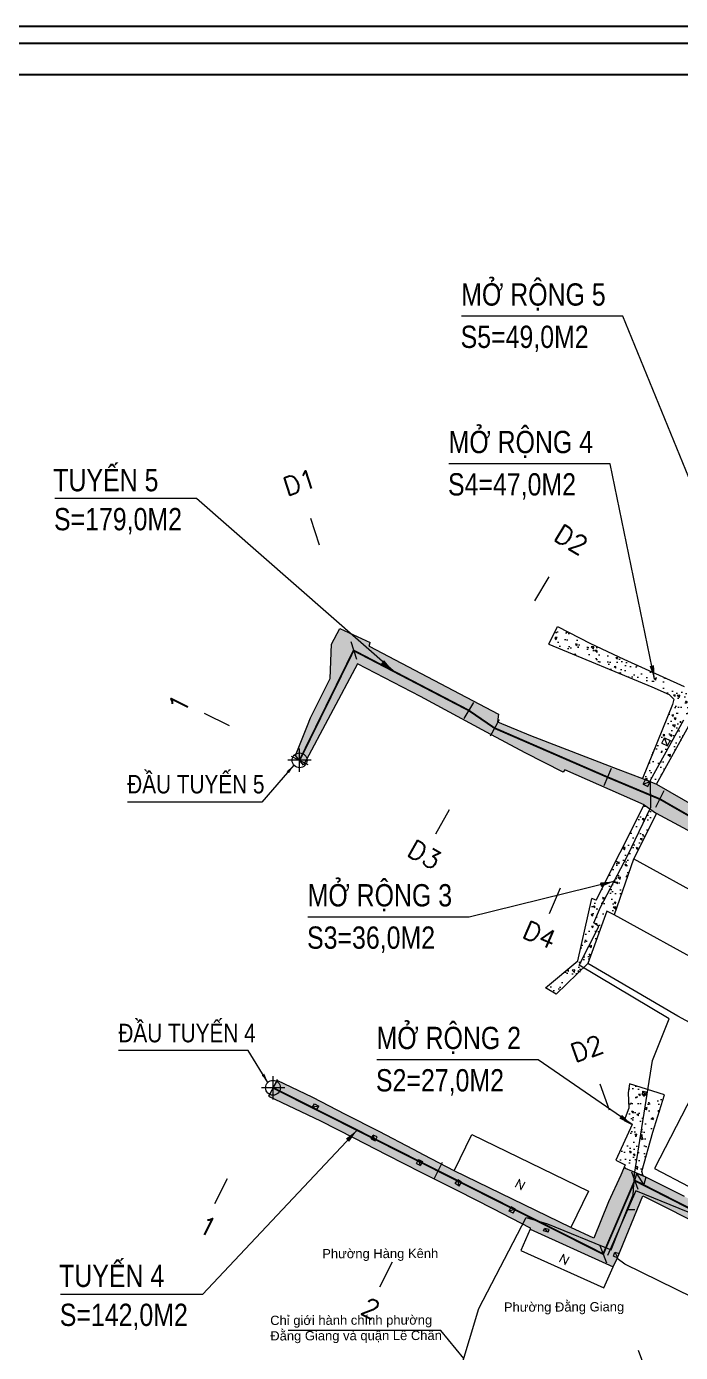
# Model space of a CAD drawing. Header units: metres. Extents: x 598023 to 599449, y 2304619 to 2304947.
# Drawn here: x 598640.8 to 598711.2, y 2304804.3 to 2304947.1 of the extents above; entities that cross this region are included whole.
import ezdxf

# ---------------------------------------------------------------- set-up
doc = ezdxf.new("R2010")
doc.units = ezdxf.units.M
doc.header["$MEASUREMENT"] = 0
doc.linetypes.add('CENTERX2', pattern=[4, 2.5, -0.5, 0.5, -0.5])
doc.linetypes.add('HIDDEN', pattern=[0.375, 0.25, -0.125])
for name, color, linetype in [('duong', 3, 'Continuous'), ('ga', 5, 'Continuous'), ('GHI CHU', 7, 'Continuous'), ('KHUNGTEN', 5, 'Continuous'), ('pntelev', 2, 'Continuous'), ('thep', 2, 'Continuous'), ('tram', 6, 'Continuous'), ('TUYEN', 7, 'Continuous')]:
    doc.layers.add(name, color=color, linetype=linetype)
for name, color, linetype, lineweight in [('LC Dim', 8, 'Continuous', 18), ('LC Hatch', 252, 'Continuous', 9), ('LC Khac', 4, 'Continuous', 9), ('LC MANH DUT', 35, 'HIDDEN', 5), ('LC Text2', 7, 'Continuous', 25), ('Level 10', 7, 'Continuous', 0), ('Level 46', 7, 'Continuous', 0)]:
    doc.layers.add(name, color=color, linetype=linetype, lineweight=lineweight)
doc.styles.add('ghi chu', font='arial.ttf')
doc.styles.add('Legend', font='calibri.ttf')
doc.styles.add('T2', font='', dxfattribs={"width": 0.8})
doc.styles.add('TENCOC', font='Vnromanc.shx')
doc.styles.get('T2').set_extended_font_data('.VnArialH')
doc.dimstyles.get("Standard").update_dxf_attribs({"dimtxt": 0.18, "dimasz": 0.18, "dimexe": 0.18, "dimexo": 0.0625, "dimgap": 0.09, "dimtad": 0, "dimtih": 1, "dimtoh": 1, "dimdec": 4, "dimzin": 0, "dimdsep": 46, "dimtxsty": 'Standard', "dimcen": 0.09, "dimadec": 0, "dimazin": 0, "dimtfac": 1, "dimtdec": 4, "dimtofl": 0, "dimtmove": 0, "dimatfit": 3, "dimfxl": 1, "dimtolj": 1, "dimtzin": 0, "dimarcsym": 0})
pattern_1 = [(140, (598794.324, 2304714.6822), (0.188256, 2.15178), [0.225, -2.475]), (85, (598794.324, 2304714.6822), (-2.256576, -0.416254), [0.18, -1.98]), (190.4514, (598794.3397, 2304714.8616), (-2.06832, 1.735527), [0.19122, -2.103426]), (136.1842, (598793.724, 2304714.6822), (0.496558, 3.201724), [0.3375, -3.7125]), (186.6356, (598793.7653, 2304714.949), (-2.922356, 2.803986), [0.28683, -3.15514]), (81.1842, (598793.724, 2304714.6822), (-2.922356, 2.803986), [0.27, -2.97]), (111, (598793.874, 2304714.9822), (1.207857, 1.790721), [0.225, -2.475]), (56, (598793.874, 2304714.9822), (-2.17545, 0.729946), [0.18, -1.98]), (161.4514, (598793.9746, 2304715.1315), (-0.967593, 2.520667), [0.19122, -2.103426]), (127.5, (598794.324, 2304714.68224), (-0.9986816, 0.0364796), [0, -1.956, 0, -2.01, 0, -1.9875]), (97.5, (598794.324, 2304714.6822), (-1.183235, 0.7892086), [0, -1.146, 0, -1.911, 0, -0.7575]), (57.5, (598794.324, 2304714.01324), (0.0676646, 1.6014673), [0, -0.75, 0, -2.34, 0, -3.105]), (47.5, (598794.324, 2304713.7132), (-0.300315, 1.7495585), [0, -0.975, 0, -1.554, 0, -2.205])]

# ---------------------------------------------------------------- blocks, each defined once
blk = doc.blocks.new('a2')
at = {"layer": 'Defpoints', "flags": 128}
blk.add_lwpolyline([(297, 102.507), (0, 102.507), (0, -102.507), (297, -102.507)], close=True, dxfattribs=at)
at = {"layer": 'KHUNGTEN'}
blk.add_lwpolyline([(295.885, -100.496), (10, -100.496), (10, 101.392), (295.885, 101.392)], close=True, dxfattribs=at)
at = {"layer": 'thep'}
blk.add_lwpolyline([(293.77, -98.381), (12.115, -98.381), (12.115, 99.277), (293.77, 99.277)], close=True, dxfattribs=at)
blk = doc.blocks.new('bu lon')
at = {"layer": 'LC Khac', "color": 9}
for p, q in [((0.786, 0), (-0.786, 0)), ((0, -0.786), (0, 0.786))]:
    blk.add_line(p, q, dxfattribs=at)
at = {"layer": 'LC Khac', "color": 7}
blk.add_circle((0, 0), 0.5, dxfattribs=at)
blk = doc.blocks.new('MM')
at = {"layer": 'LC Khac', "xscale": 2.289702860291335, "yscale": 2.289702860291335, "zscale": 2.289702860291335}
blk.add_blockref('bu lon', (0, 0), dxfattribs=at)
blk = doc.blocks.new('COCTRENTUYEN')
at = {"layer": 'TUYEN', "color": 5, "lineweight": 0}
for p, q in [((-7.65, 250.49), (-6.71, 247.64)), ((18.04, 244.18), (16.5, 241.61)), ((-19.1, 229.48), (-16.41, 228.15)), ((7.29, 219.08), (5.84, 216.46)), ((19.26, 210.64), (18.08, 207.89))]:
    blk.add_line(p, q, dxfattribs=at)
at = {"layer": 'TUYEN', "color": 2, "lineweight": 0}
for p, q in [((-3.3, 237.2), (-2.68, 235.3)), ((9.92, 230.64), (8.89, 228.93)), ((12.67, 228.76), (11.7, 227.01)), ((-9.71, 224.86), (-7.92, 223.97)), ((24.76, 223.52), (23.97, 221.68)), ((30.43, 221.14), (29.54, 219.34)), ((-11.22, 190.04), (-12.12, 188.25)), ((23.51, 189.58), (24.53, 186.76)), ((6.56, 181.08), (5.66, 179.29)), ((26.95, 180.09), (27.63, 178.21)), ((-16.62, 179.32), (-17.97, 176.64)), ((23.54, 172.17), (24.23, 170.29)), ((1.16, 170.36), (-0.19, 167.68)), ((27.65, 160.89), (28.68, 158.07))]:
    blk.add_line(p, q, dxfattribs=at)
at = {"layer": 'TUYEN', "color": 1, "linetype": 'CENTERX2', "lineweight": 40, "const_width": 0.2}
for points in [[(-8.81, 224.42), (-2.99, 236.25), (9.41, 229.79), (12.18, 227.89), (24.36, 222.6), (29.99, 220.24), (44.43, 211.96), (46.25, 211.12), (49.33, 210.23), (57.8, 204.52)], [(-11.67, 189.14), (23.89, 171.23), (27.29, 179.15), (45.01, 170.14)]]:
    blk.add_lwpolyline(points, dxfattribs=at)
at = {"layer": 'LC MANH DUT', "xscale": 0.6987324145411622, "yscale": 0.6987324145411622, "zscale": 0.6987324145411622, "rotation": 359.999216292062}
for p in [(-8.81, 224.42), (-11.67, 189.14)]:
    blk.add_blockref('MM', p, dxfattribs=at)
at = {"layer": 'LC Text2', "style": 'T2', "width": 0.8}
for s, p in [('®Çu tuyÕn 5', (-27.37, 220.85, 0)), ('®Çu tuyÕn 4', (-28.32, 194.04, 0))]:
    blk.add_text(s, height=2, rotation=0.0008, dxfattribs=at).set_placement(p)
at = {"layer": 'TUYEN', "color": 5, "lineweight": 0, "style": 'TENCOC'}
for s, rotation, p in [('D1', 18.1191, (-10.17, 252.85)), ('D2', 329.0354, (18.42, 248.23)), ('1', 63.7887, (-21.27, 229.33)), ('D3', 331.0813, (2.61, 214.24)), ('D4', 336.886, (15.04, 205.38))]:
    blk.add_text(s, height=2, rotation=rotation, dxfattribs=at).set_placement(p)
at = {"layer": 'TUYEN', "color": 2, "lineweight": 0, "style": 'TENCOC'}
for s, rotation, p in [('D2', 19.9039, (20.82, 191.83)), ('1', 333.2602, (-19.93, 173.71)), ('2', 333.2602, (-2.36, 164.86))]:
    blk.add_text(s, height=2, rotation=rotation, dxfattribs=at).set_placement(p)
at = {"layer": 'LC Dim', "lineweight": 0}
for points in [[(-9.42, 223.89), (-12.88, 219.92), (-27.35, 219.92)], [(-12.22, 189.72), (-14.36, 193.16), (-28.3, 193.16)]]:
    blk.add_leader(points, dimstyle='Standard', override={"dimasz": 1, "dimgap": 0.09, "dimtad": 0, "dimdsep": 0, "dimtix": 1, "dimlwd": 0, "dimlwe": 0}, dxfattribs=at)

msp = doc.modelspace()

# ---------------------------------------------------------------- hatches: boundary and pattern name
at = {"layer": 'LC Hatch', "linetype": 'Continuous', "lineweight": 0}
h = msp.add_hatch(dxfattribs=at)
h.set_pattern_fill('AR-CONC', color=256, scale=0.3, angle=90)
h.set_pattern_definition(pattern_1)
h.paths.add_polyline_path([(598708.649, 2304865.523), (598707.141, 2304866.137), (598704.497, 2304867.137), (598695.097, 2304870.759), (598691.551, 2304872.229), (598691.655, 2304873.049), (598677.711, 2304880.38), (598677.834, 2304880.772), (598674.573, 2304882.275), (598673.654, 2304880.597), (598673.523, 2304876.904), (598671.382, 2304872.668), (598671.074, 2304871.836), (598669.795, 2304868.595), (598670.641, 2304867.576), (598676.448, 2304878.46), (598683.239, 2304874.95), (598690.355, 2304871.125), (598694.527, 2304868.904), (598698.596, 2304866.795), (598698.787, 2304867.053), (598707.332, 2304863.287), (598708.655, 2304862.346), (598726.743, 2304852.667), (598727.041, 2304853.189), (598731.79, 2304850.505), (598731.568, 2304850.115), (598734.894, 2304848.293), (598736.017, 2304847.534), (598737.644, 2304848.838), (598737.192, 2304849.016), (598725.097, 2304855.979), (598725.101, 2304855.986)])
h = msp.add_hatch(dxfattribs=at)
h.set_pattern_fill('AR-CONC', color=256, scale=0.3, angle=90)
h.set_pattern_definition(pattern_1)
h.paths.add_polyline_path([(598713.218, 2304875.127), (598711.64, 2304876.026), (598705.158, 2304878.991), (598701.543, 2304880.673), (598698.019, 2304882.497), (598697.068, 2304880.58), (598708.143, 2304876.012), (598710.02, 2304875.182), (598710.541, 2304874.671), (598710.4, 2304874.092), (598707.141, 2304866.137), (598708.649, 2304865.523), (598712.145, 2304871.783), (598711.786, 2304872.35)], flags=17)
h = msp.add_hatch(dxfattribs=at)
h.set_pattern_fill('AR-CONC', color=256, scale=0.3, angle=90)
h.set_pattern_definition(pattern_1)
h.paths.add_polyline_path([(598706.179, 2304857.453), (598708.655, 2304862.346), (598707.332, 2304863.287), (598702.153, 2304853.02), (598701.689, 2304853.207), (598700.204, 2304846.483), (598696.697, 2304843.585), (598697.861, 2304842.885), (598701.274, 2304846.2), (598703.3, 2304851.852), (598704.095, 2304851.429)], flags=17)
h = msp.add_hatch(dxfattribs=at)
h.set_pattern_fill('AR-CONC', color=256, scale=0.3, angle=90)
h.set_pattern_definition(pattern_1)
h.paths.add_polyline_path([(598707.205, 2304821.187), (598722.095, 2304813.679), (598724.066, 2304812.726), (598724.212, 2304812.572), (598724.343, 2304812.23), (598724.668, 2304811.994), (598724.929, 2304811.794), (598725, 2304815.335), (598724.517, 2304814.805), (598718.378, 2304817.716), (598711.681, 2304821.087), (598707.231, 2304823.318), (598705.15, 2304824.203), (598704.807, 2304823.397), (598703.491, 2304820.516), (598701.922, 2304816.606), (598699.435, 2304817.776), (598686.887, 2304823.866), (598683.65, 2304825.548), (598682.507, 2304826.166), (598678.794, 2304828.118), (598675.18, 2304829.938), (598671.633, 2304831.783), (598667.81, 2304833.614), (598666.869, 2304831.926), (598672.492, 2304829.265), (598676.062, 2304827.428), (598679.632, 2304825.587), (598683.272, 2304823.738), (598687.236, 2304821.736), (598691.033, 2304819.82), (598695.07, 2304817.74), (598695.068, 2304817.571), (598704.011, 2304813.533), (598704.411, 2304814.422)])
h = msp.add_hatch(dxfattribs=at)
h.set_pattern_fill('AR-CONC', color=256, scale=0.3, angle=90)
h.set_pattern_definition(pattern_1)
h.paths.add_polyline_path([(598708.28, 2304828.026), (598709.527, 2304832.038), (598705.762, 2304833.251), (598705.607, 2304832.25), (598705.682, 2304830.612), (598705.193, 2304829.303), (598706.033, 2304828.846), (598704.288, 2304825.028), (598705.286, 2304824.522), (598705.15, 2304824.203), (598707.231, 2304823.318), (598707.076, 2304823.795)], flags=17)

# ---------------------------------------------------------------- linework, layer by layer
at = {"layer": 'duong', "color": 4, "linetype": 'Continuous', "lineweight": 0}
for p, q in [((598673.654, 2304880.597), (598674.573, 2304882.275)), ((598674.573, 2304882.275), (598677.834, 2304880.772)), ((598697.068, 2304880.58), (598698.019, 2304882.497)), ((598698.019, 2304882.497), (598701.543, 2304880.673)), ((598673.523, 2304876.904), (598673.654, 2304880.597)), ((598677.711, 2304880.38), (598691.655, 2304873.049)), ((598697.068, 2304880.58), (598708.143, 2304876.012)), ((598701.543, 2304880.673), (598705.158, 2304878.991)), ((598676.448, 2304878.46), (598670.641, 2304867.576)), ((598683.239, 2304874.95), (598676.448, 2304878.46)), ((598705.158, 2304878.991), (598711.64, 2304876.026)), ((598671.382, 2304872.668), (598673.523, 2304876.904)), ((598708.143, 2304876.012), (598710.02, 2304875.182)), ((598690.355, 2304871.125), (598683.239, 2304874.95)), ((598710.4, 2304874.092), (598707.141, 2304866.137)), ((598710.02, 2304875.182), (598710.541, 2304874.671)), ((598710.541, 2304874.671), (598710.4, 2304874.092)), ((598671.074, 2304871.836), (598671.382, 2304872.668)), ((598691.655, 2304873.049), (598691.551, 2304872.229)), ((598669.795, 2304868.595), (598671.074, 2304871.836)), ((598691.551, 2304872.229), (598695.097, 2304870.759)), ((598708.649, 2304865.523), (598712.145, 2304871.783)), ((598694.527, 2304868.904), (598690.355, 2304871.125)), ((598695.097, 2304870.759), (598704.497, 2304867.137)), ((598670.641, 2304867.576), (598669.795, 2304868.595)), ((598698.596, 2304866.795), (598694.527, 2304868.904)), ((598698.787, 2304867.053), (598698.596, 2304866.795)), ((598707.332, 2304863.287), (598698.787, 2304867.053)), ((598704.497, 2304867.137), (598707.141, 2304866.137)), ((598708.649, 2304865.523), (598725.101, 2304855.986)), ((598702.153, 2304853.019), (598707.332, 2304863.287)), ((598708.655, 2304862.346), (598706.179, 2304857.453)), ((598726.743, 2304852.667), (598708.655, 2304862.346)), ((598706.179, 2304857.453), (598704.095, 2304851.429)), ((598700.204, 2304846.483), (598701.689, 2304853.207)), ((598702.15, 2304853.021), (598701.689, 2304853.207)), ((598703.3, 2304851.852), (598701.274, 2304846.2)), ((598704.095, 2304851.429), (598703.3, 2304851.852)), ((598696.697, 2304843.585), (598700.204, 2304846.483)), ((598701.274, 2304846.2), (598697.861, 2304842.885)), ((598697.861, 2304842.885), (598696.697, 2304843.585)), ((598667.81, 2304833.614), (598666.869, 2304831.926)), ((598671.633, 2304831.783), (598667.81, 2304833.614)), ((598705.762, 2304833.251), (598705.607, 2304832.25)), ((598709.527, 2304832.038), (598705.762, 2304833.251)), ((598666.869, 2304831.926), (598672.492, 2304829.265)), ((598675.18, 2304829.938), (598671.633, 2304831.783)), ((598705.607, 2304832.25), (598705.682, 2304830.612)), ((598708.28, 2304828.026), (598709.527, 2304832.038)), ((598678.794, 2304828.118), (598675.18, 2304829.938)), ((598705.682, 2304830.612), (598705.193, 2304829.303)), ((598672.492, 2304829.265), (598676.062, 2304827.428)), ((598706.033, 2304828.846), (598704.288, 2304825.028)), ((598705.193, 2304829.303), (598706.033, 2304828.846)), ((598676.062, 2304827.428), (598679.632, 2304825.587)), ((598682.507, 2304826.166), (598678.794, 2304828.118)), ((598707.076, 2304823.795), (598708.28, 2304828.026)), ((598679.632, 2304825.587), (598683.272, 2304823.738)), ((598683.65, 2304825.548), (598682.507, 2304826.166)), ((598686.887, 2304823.866), (598683.65, 2304825.548)), ((598704.288, 2304825.028), (598705.286, 2304824.522)), ((598705.286, 2304824.522), (598704.807, 2304823.397)), ((598683.272, 2304823.738), (598687.236, 2304821.736)), ((598699.435, 2304817.776), (598686.871, 2304823.874)), ((598699.435, 2304817.776), (598686.887, 2304823.866)), ((598704.807, 2304823.397), (598703.491, 2304820.516)), ((598707.231, 2304823.318), (598707.076, 2304823.795)), ((598711.681, 2304821.087), (598707.231, 2304823.318)), ((598687.236, 2304821.736), (598691.033, 2304819.82)), ((598691.033, 2304819.82), (598695.07, 2304817.74)), ((598703.491, 2304820.516), (598701.922, 2304816.606)), ((598704.411, 2304814.422), (598707.205, 2304821.187)), ((598707.205, 2304821.187), (598722.095, 2304813.679)), ((598695.07, 2304817.74), (598695.068, 2304817.571)), ((598695.068, 2304817.571), (598704.011, 2304813.533)), ((598701.922, 2304816.606), (598699.435, 2304817.776)), ((598704.011, 2304813.533), (598704.411, 2304814.422))]:
    msp.add_line(p, q, dxfattribs=at)
at = {"layer": 'duong', "color": 4, "linetype": 'Continuous', "lineweight": 0, "flags": 128}
for points in [[(598677.711, 2304880.38), (598677.834, 2304880.772)], [(598707.141, 2304866.137), (598708.649, 2304865.523)], [(598707.332, 2304863.287), (598708.655, 2304862.346)], [(598707.231, 2304823.318), (598705.15, 2304824.203)]]:
    msp.add_lwpolyline(points, dxfattribs=at)
at = {"layer": 'ga', "linetype": 'Continuous', "lineweight": 0}
for p, q in [((598707.223, 2304865.503), (598707.468, 2304866.034)), ((598707.223, 2304865.503), (598707.986, 2304865.796)), ((598707.468, 2304866.034), (598707.986, 2304865.796)), ((598707.742, 2304865.265), (598707.986, 2304865.796)), ((598707.223, 2304865.503), (598707.742, 2304865.265)), ((598707.138, 2304832.059), (598707.502, 2304832)), ((598707.139, 2304832.063), (598707.199, 2304832.435)), ((598707.199, 2304832.435), (598707.563, 2304832.376)), ((598707.502, 2304832), (598707.199, 2304832.435)), ((598707.502, 2304832), (598707.563, 2304832.372)), ((598671.626, 2304830.721), (598671.825, 2304831.089)), ((598672.282, 2304830.829), (598671.626, 2304830.721)), ((598672.088, 2304830.469), (598671.626, 2304830.721)), ((598672.083, 2304830.46), (598672.282, 2304830.829)), ((598678.37, 2304827.101), (598678.146, 2304827.723)), ((598682.823, 2304824.666), (598683.029, 2304825.088)), ((598682.823, 2304824.666), (598683.249, 2304824.443)), ((598683.029, 2304825.088), (598683.455, 2304824.864)), ((598683.249, 2304824.443), (598683.029, 2304825.088)), ((598687.401, 2304822.216), (598687.254, 2304822.905)), ((598693.477, 2304819.749), (598692.785, 2304819.53)), ((598696.998, 2304817.27), (598696.606, 2304817.662)), ((598704.169, 2304815.116), (598704.462, 2304814.547))]:
    msp.add_line(p, q, dxfattribs=at)
at = {"layer": 'ga', "linetype": 'Continuous', "lineweight": 0, "flags": 128}
for points in [[(598709.248, 2304869.949), (598709.539, 2304870.513)], [(598709.248, 2304869.949), (598709.855, 2304869.635)], [(598709.531, 2304870.517), (598710.138, 2304870.204)], [(598709.855, 2304869.635), (598709.539, 2304870.513)], [(598709.855, 2304869.635), (598710.138, 2304870.204)], [(598671.825, 2304831.089), (598672.282, 2304830.829)], [(598677.943, 2304827.311), (598678.37, 2304827.101), (598678.573, 2304827.512)], [(598677.945, 2304827.314), (598678.146, 2304827.723)], [(598678.573, 2304827.512), (598678.146, 2304827.723)], [(598683.455, 2304824.864), (598683.249, 2304824.443)], [(598686.983, 2304822.489), (598687.254, 2304822.905)], [(598687.673, 2304822.632), (598687.254, 2304822.905)], [(598707.295, 2304822.41), (598706.322, 2304822.819), (598706.546, 2304823.576)], [(598707.519, 2304823.167), (598706.546, 2304823.576)], [(598707.295, 2304822.41), (598706.546, 2304823.576)], [(598707.519, 2304823.167), (598707.295, 2304822.41)], [(598687.401, 2304822.216), (598686.983, 2304822.489)], [(598687.401, 2304822.216), (598687.673, 2304822.632)], [(598692.785, 2304819.53), (598693.026, 2304819.987)], [(598693.477, 2304819.749), (598693.026, 2304819.987)], [(598693.237, 2304819.292), (598692.785, 2304819.53)], [(598693.237, 2304819.292), (598693.477, 2304819.749)], [(598696.492, 2304817.4), (598696.606, 2304817.662)], [(598696.998, 2304817.27), (598696.492, 2304817.4)], [(598697.112, 2304817.531), (598696.606, 2304817.662)], [(598696.998, 2304817.27), (598697.112, 2304817.531)], [(598704.046, 2304814.666), (598704.169, 2304815.116)], [(598704.046, 2304814.666), (598704.462, 2304814.547)], [(598704.169, 2304815.116), (598704.632, 2304814.958)]]:
    msp.add_lwpolyline(points, dxfattribs=at)
at = {"layer": 'Level 10', "color": 8, "linetype": 'ByBlock', "lineweight": 13}
for p, q in [((598732.275, 2304843.087), (598706.2, 2304857.47)), ((598730.533, 2304836.867), (598704.095, 2304851.429)), ((598710.95, 2304840.54), (598701.274, 2304846.2)), ((598729.122, 2304830.677), (598710.95, 2304840.54)), ((598705.26, 2304813.8), (598704.41, 2304814.421)), ((598722.64, 2304805.28), (598705.26, 2304813.8))]:
    msp.add_line(p, q, dxfattribs=at)
at = {"layer": 'Level 10', "color": 8, "linetype": 'ByBlock', "lineweight": 0}
for p, q in [((598712.49, 2304831.99), (598708.46, 2304824.13)), ((598686.871, 2304823.874), (598688.76, 2304827.765)), ((598688.76, 2304827.765), (598701.324, 2304821.668)), ((598708.46, 2304824.13), (598712.16, 2304822.19)), ((598701.324, 2304821.668), (598699.435, 2304817.776)), ((598695.068, 2304817.571), (598694.049, 2304815.284)), ((598694.049, 2304815.284), (598702.981, 2304811.252)), ((598702.981, 2304811.252), (598704.011, 2304813.533))]:
    msp.add_line(p, q, dxfattribs=at)
at = {"layer": 'Level 10', "color": 1, "linetype": 'Continuous', "lineweight": 13, "flags": 128}
msp.add_lwpolyline([(598685.5, 2304795.67), (598689.54, 2304809.04), (598694.61, 2304818.83), (598696.94, 2304818.14), (598703.77, 2304815.35), (598705.51, 2304819.69), (598706.32, 2304819.69)], dxfattribs=at)
at = {"layer": 'Level 46', "color": 1, "linetype": 'Continuous', "lineweight": 0, "ltscale": 2, "flags": 128}
msp.add_lwpolyline([(598705.51, 2304819.69), (598706.15, 2304821.27), (598706.29, 2304823.49), (598708.24, 2304835.74), (598710.02, 2304840.23), (598700.33, 2304846.03), (598702.44, 2304850.18), (598701.93, 2304850.58), (598702.64, 2304852.26), (598705.53, 2304857.81), (598708.07, 2304863.03), (598708, 2304865.96), (598711.61, 2304872.43)], dxfattribs=at)
at = {"layer": 'tram', "linetype": 'Continuous', "lineweight": 0, "flags": 128}
msp.add_lwpolyline([(598700.866, 2304727.061), (598720.082, 2304781.32), (598720.254, 2304796.005), (598725.887, 2304813.777), (598706.426, 2304821.716), (598703.387, 2304814.748)], dxfattribs=at)

# ---------------------------------------------------------------- block references
at = {"layer": 'LC Text2', "linetype": 'Continuous', "lineweight": 0}
msp.add_blockref('COCTRENTUYEN', (598679.033, 2304643.669), dxfattribs=at)
at = {"layer": 'pntelev', "linetype": 'Continuous', "lineweight": 0, "xscale": 1.6, "yscale": 1.6, "zscale": 1.6}
msp.add_blockref('a2', (598498.144, 2304783.116), dxfattribs=at)

# ---------------------------------------------------------------- texts
at = {"layer": 'GHI CHU', "linetype": 'Continuous', "lineweight": 0, "char_height": 1, "attachment_point": 1}
for s, width, heights, insert, rotation, style in [('N', 2.31409, [0.2], (598694.182, 2304821.706), 151.40021, 'Legend'), ('\\pt3;Phường Hàng Kênh', 20.90461, [0], (598672.664, 2304815.441), 0.17612, 'ghi chu'), ('N', 2.31409, [0.2], (598698.935, 2304813.645), 151.40021, 'Legend'), ('\\pt3;Phường Đằng Giang', 20.90461, [0], (598692.228, 2304809.691), 0.17612, 'ghi chu'), ('\\pt3;Chỉ giới hành chính phường Đằng Giang và quận Lê Chân', 20.90461, [0], (598667.059, 2304808.258), 0.17612, 'ghi chu')]:
    msp.add_mtext_dynamic_manual_height_columns(s, width=width, gutter_width=1, heights=heights, dxfattribs=dict(at, insert=insert, rotation=rotation, style=style))
at = {"layer": 'LC Text2', "style": 'T2', "width": 0.8}
for s, p in [('më réng 5', (598687.628, 2304917.064)), ('s5=49,0m2', (598687.567, 2304912.503)), ('më réng 4', (598686.268, 2304901.172, 0)), ('tuyÕn 5', (598643.696, 2304897.064, 0)), ('s4=47,0m2', (598686.207, 2304896.611, 0)), ('s=179,0m2', (598643.771, 2304892.863, 0)), ('më réng 3', (598671.087, 2304852.349, 0)), ('s3=36,0m2', (598671.026, 2304847.788, 0)), ('më réng 2', (598678.51, 2304836.98)), ('s2=27,0m2', (598678.449, 2304832.419)), ('tuyÕn 4', (598644.322, 2304811.355, 0)), ('s=142,0m2', (598644.396, 2304807.155, 0))]:
    msp.add_text(s, height=2.4, rotation=0, dxfattribs=at).set_placement(p)

# ---------------------------------------------------------------- leaders
at = {"color": 0, "linetype": 'Continuous', "lineweight": 0}
msp.add_leader([(598687.912, 2304803.651), (598685.426, 2304806.668), (598669.002, 2304806.668)], dimstyle='Standard', override={"dimgap": 0.09, "dimtad": 0, "dimdsep": 0, "dimtix": 1, "dimlwd": 0, "dimlwe": 0}, dxfattribs=at)
at = {"layer": 'LC Dim', "linetype": 'Continuous', "lineweight": 0}
for points in [[(598728.639, 2304858.157, 0), (598705.022, 2304915.91, 0), (598687.654, 2304915.91, 0)], [(598708.464, 2304876.813), (598703.662, 2304900.018), (598686.295, 2304900.018)], [(598680.285, 2304877.709), (598659.133, 2304896.271), (598643.858, 2304896.271)], [(598704.085, 2304855.035), (598688.481, 2304851.195), (598671.113, 2304851.195)], [(598706.033, 2304828.846, 0), (598695.904, 2304835.826, 0), (598678.536, 2304835.826, 0)], [(598676.412, 2304828.252), (598659.759, 2304810.562), (598644.483, 2304810.562)]]:
    msp.add_leader(points, dimstyle='Standard', override={"dimtxt": 0.5, "dimasz": 1.5, "dimgap": 0.09, "dimtad": 0, "dimdec": 2, "dimdsep": 0, "dimtdec": 2, "dimtix": 1, "dimlwd": 0, "dimlwe": 0}, dxfattribs=at)

doc.saveas('drawing.dxf')
